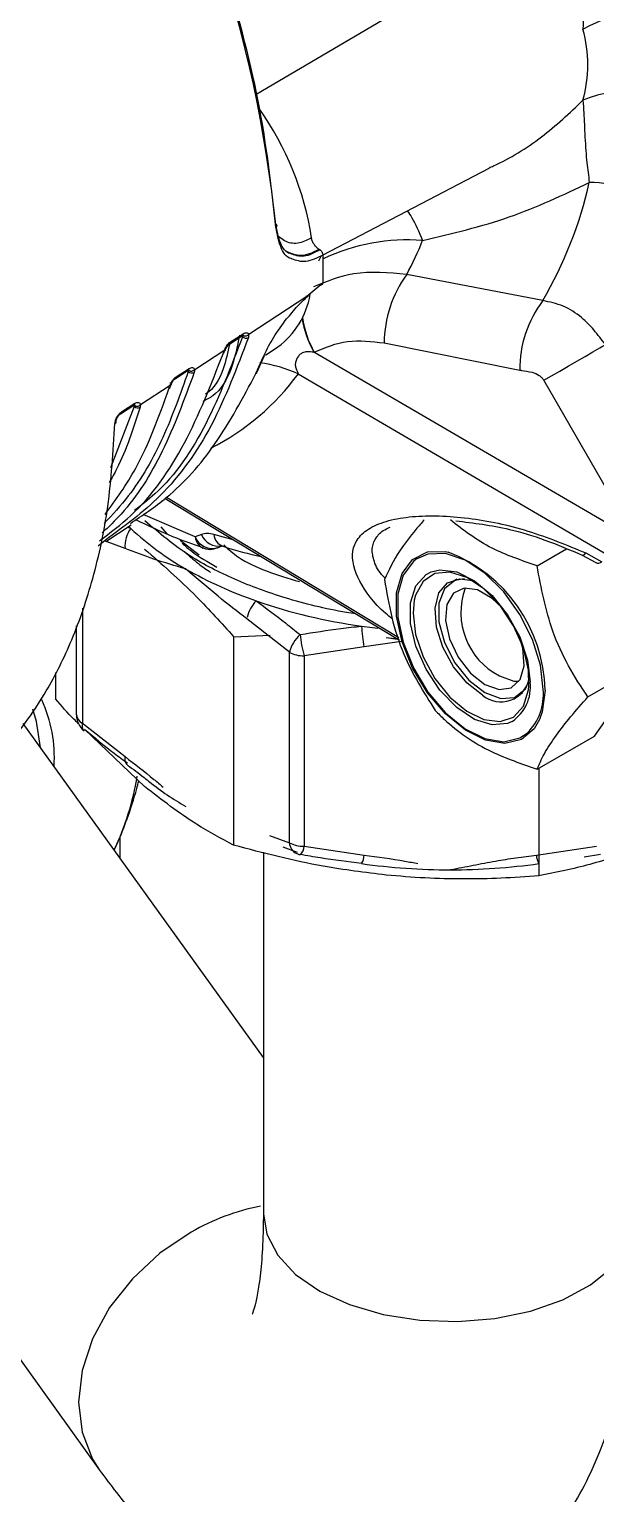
# Model space of a CAD drawing. Extents: x 150 to 4150, y 50 to 2920.
# Drawn here: x 3590.7 to 3658.9, y 1331.8 to 1508 of the extents above; entities that cross this region are included whole.
import ezdxf

# ---------------------------------------------------------------- set-up
doc = ezdxf.new("R2010")
doc.units = 0
doc.header["$LTSCALE"] = 10
doc.linetypes.add('SLD-KATı', pattern=[0])
doc.layers.get('0').update_dxf_attribs({"linetype": 'CONTINUOUS'})

msp = doc.modelspace()

# ---------------------------------------------------------------- linework, layer by layer
at = {"color": 8, "linetype": 'SLD-KATı'}
for p, q in [((3634.54, 1509.83), (3618.09, 1500.15)), ((3625.55, 1480.1), (3625.87, 1480.73)), ((3603.33, 1462.58), (3600.47, 1455.21)), ((3635.19, 1434.75), (3607.2, 1451.62)), ((3610.68, 1446.88), (3604.39, 1449.6)), ((3602.54, 1448.06), (3602.92, 1447.91)), ((3615.24, 1446.55), (3612.92, 1447.16)), ((3602.22, 1445.49), (3599.76, 1446.4)), ((3611.16, 1444.68), (3608.87, 1446.46)), ((3597.11, 1438.32), (3597.11, 1424.46)), ((3635.49, 1434.31), (3631, 1433.64)), ((3619.62, 1410.97), (3622.01, 1410.09))]:
    msp.add_line(p, q, dxfattribs=at)
at = {"color": 7, "linetype": 'SLD-KATı'}
for p, q in [((3626.06, 1480.83), (3646.07, 1491.26)), ((3625.71, 1481.43), (3625.55, 1481.52)), ((3652.52, 1475.32), (3636.14, 1478.47)), ((3624.13, 1475.84), (3626.02, 1477.46)), ((3625.92, 1477.24), (3625.98, 1477.28)), ((3626.02, 1477.46), (3626.06, 1477.49)), ((3617.12, 1471.28), (3624.13, 1475.84)), ((3614.82, 1470.13), (3616.36, 1471.12)), ((3614.92, 1470.35), (3616.46, 1471.34)), ((3619.13, 1468.75), (3620.62, 1469.74)), ((3633.42, 1470.22), (3649.74, 1466.96)), ((3610.61, 1467.04), (3614.23, 1469.4)), ((3617.98, 1466.53), (3618.9, 1468.59)), ((3618.08, 1466.65), (3619.01, 1468.72)), ((3624.95, 1469.1), (3625, 1469.13)), ((3662.23, 1447.39), (3624.95, 1469.1)), ((3608.29, 1465.94), (3609.83, 1466.93)), ((3608.39, 1466.16), (3609.93, 1467.15)), ((3623.08, 1466.52), (3660.41, 1444.7)), ((3604.1, 1462.8), (3607.67, 1465.13)), ((3663.94, 1446.16), (3652.64, 1465.73)), ((3601.68, 1461.7), (3603.3, 1462.74)), ((3601.79, 1461.92), (3603.4, 1462.96)), ((3603.39, 1462.7), (3603.33, 1462.58)), ((3604.1, 1462.8), (3604.06, 1462.77)), ((3607.04, 1451.5), (3635.25, 1434.46)), ((3599.92, 1446.32), (3602.97, 1448.35)), ((3602.67, 1448.15), (3602.92, 1447.91)), ((3606.52, 1448.08), (3607.26, 1447.27)), ((3611.42, 1447.17), (3610.68, 1446.88)), ((3633.89, 1447.96), (3634.16, 1448.04)), ((3599.82, 1446.46), (3598.99, 1445.78)), ((3613.36, 1445.57), (3613.93, 1445.8)), ((3613.85, 1445.79), (3613.93, 1445.8)), ((3651.83, 1443.42), (3655.36, 1445.46)), ((3657.28, 1444.68), (3658.89, 1443.79)), ((3657.71, 1444.95), (3659.63, 1443.89)), ((3642.19, 1441.82), (3641.58, 1441.47)), ((3596.38, 1425.48), (3596.38, 1436.19)), ((3622.01, 1433.01), (3616.9, 1437.01)), ((3615.3, 1434.87), (3619.68, 1435.05)), ((3615.3, 1434.87), (3615.3, 1409.79)), ((3633.67, 1434.78), (3634.74, 1434.68)), ((3633.67, 1434.78), (3635.04, 1434.58)), ((3622.01, 1410.09), (3622.01, 1433.01)), ((3631, 1433.64), (3623.77, 1432.58)), ((3623.77, 1432.58), (3623.77, 1409.66)), ((3657.95, 1427.64), (3664.85, 1431.62)), ((3658.73, 1422.91), (3664.85, 1431.62)), ((3593.85, 1430.58), (3593.85, 1427.39)), ((3649.49, 1427.76), (3650.1, 1428.11)), ((3618.88, 1384.24), (3589.96, 1424.45)), ((3597.11, 1424.46), (3602.22, 1420.45)), ((3604.58, 1416.84), (3597.37, 1423.7)), ((3651.83, 1418.92), (3658.73, 1422.91)), ((3652.03, 1418.97), (3652.03, 1406.1)), ((3601.6, 1410.8), (3601.6, 1408.26)), ((3618.88, 1408.95), (3618.88, 1365.45)), ((3621.24, 1409.59), (3622.96, 1408.97)), ((3622.9, 1408.77), (3623.01, 1408.73)), ((3623.77, 1409.66), (3631, 1408.6)), ((3651.76, 1408.6), (3658.98, 1409.66)), ((3659.46, 1408.67), (3657.5, 1408.36)), ((3560.35, 1388.55), (3599.15, 1334.6))]:
    msp.add_line(p, q, dxfattribs=at)
at = {"color": 7, "linetype": 'SLD-KATı', "flags": 128}
for points in [[(3620.39, 1484.15), (3620.44, 1484.19), (3620.49, 1484.24), (3620.51, 1484.29), (3620.52, 1484.34), (3620.51, 1484.39), (3620.48, 1484.43), (3620.43, 1484.47), (3620.37, 1484.51)], [(3652.64, 1465.73), (3653.56, 1466.26), (3654.56, 1466.84), (3655.59, 1467.44), (3656.63, 1468.04), (3657.64, 1468.61), (3658.56, 1469.15), (3659.39, 1469.62), (3660.07, 1470.02)], [(3652.13, 1424.91), (3651.49, 1423.8), (3649.94, 1422.5), (3647.95, 1422.03), (3645.64, 1422.41), (3643.2, 1423.63), (3640.81, 1425.59), (3638.64, 1428.14), (3636.85, 1431.1), (3635.58, 1434.24), (3634.92, 1437.34), (3634.92, 1440.16), (3635.58, 1442.5), (3636.85, 1444.18), (3638.64, 1445.07), (3640.81, 1445.12), (3641.12, 1445.06)], [(3637.26, 1444.19), (3636.94, 1443.94), (3635.7, 1442.3), (3635.05, 1440.01), (3635.05, 1437.24), (3635.7, 1434.2), (3636.94, 1431.12), (3638.69, 1428.22), (3640.82, 1425.72), (3643.17, 1423.8), (3645.56, 1422.61), (3647.82, 1422.23), (3649.77, 1422.7), (3650.64, 1423.28)], [(3648.82, 1424.67), (3648.29, 1424.44), (3646.42, 1424.27), (3644.31, 1424.93), (3642.16, 1426.36), (3640.14, 1428.43), (3638.46, 1430.96), (3637.24, 1433.73), (3636.6, 1436.48), (3636.6, 1438.97), (3637.24, 1440.99), (3638.46, 1442.35), (3639.07, 1442.67)], [(3650.84, 1428.91), (3650.79, 1430.87), (3650.18, 1433.52), (3649, 1436.19), (3647.38, 1438.63), (3645.44, 1440.62), (3643.36, 1442), (3641.33, 1442.64), (3639.53, 1442.48), (3638.11, 1441.53), (3637.21, 1439.89), (3637.05, 1439.29)], [(3645.27, 1427.84), (3643.41, 1429.27), (3641.75, 1431.27), (3640.47, 1433.61), (3639.71, 1436.04), (3639.56, 1438.3), (3640.02, 1440.15), (3641.05, 1441.37), (3642.54, 1441.85), (3644.04, 1441.63)], [(3643.11, 1441.83), (3641.94, 1441.64), (3640.69, 1440.64), (3640.02, 1438.91), (3640.02, 1436.67), (3640.69, 1434.18), (3641.94, 1431.74), (3643.62, 1429.64), (3645.54, 1428.15)], [(3647.61, 1438.34), (3646.41, 1439.49), (3644.66, 1440.5), (3643.04, 1440.71), (3641.75, 1440.1), (3640.97, 1438.74), (3640.81, 1436.83), (3641.29, 1434.62), (3642.34, 1432.41), (3643.82, 1430.49), (3645.54, 1429.13), (3645.54, 1429.13)], [(3630.7, 1436.15), (3632.01, 1435.98), (3632.64, 1435.91)], [(3645.54, 1429.13), (3647.25, 1428.51), (3648.73, 1428.72), (3649.78, 1429.72), (3650.26, 1431.38), (3650.1, 1433.48), (3649.8, 1434.54)], [(3647.3, 1430.15), (3649.02, 1429.54), (3649.65, 1429.52)], [(3645.54, 1428.15), (3647.45, 1427.43), (3649.13, 1427.58), (3650.38, 1428.58), (3650.58, 1428.9)], [(3592.03, 1421.56), (3591.58, 1424.66), (3591.12, 1426.17)], [(3597.28, 1423.56), (3597.27, 1423.57), (3597.2, 1423.64)], [(3602.52, 1419.45), (3602.44, 1419.5), (3602.4, 1419.55)]]:
    msp.add_lwpolyline(points, dxfattribs=at)
at = {"color": 8, "linetype": 'SLD-KATı', "flags": 128}
for points in [[(3652.57, 1428.51), (3652.24, 1431.44), (3651.29, 1434.53), (3649.77, 1437.55), (3647.82, 1440.28), (3645.56, 1442.51), (3643.17, 1444.07), (3640.82, 1444.87), (3638.69, 1444.82), (3637.26, 1444.19)], [(3657.25, 1444.7), (3657.29, 1444.67), (3657.4, 1444.68), (3657.54, 1444.78), (3657.71, 1444.95)], [(3639.07, 1442.67), (3640.14, 1442.93), (3642.16, 1442.68), (3644.31, 1441.62), (3646.42, 1439.85), (3648.29, 1437.52), (3649.76, 1434.85), (3650.69, 1432.06), (3651.02, 1429.41)], [(3637.05, 1439.29), (3636.9, 1437.69), (3637.21, 1435.13), (3638.11, 1432.44), (3639.53, 1429.86), (3641.33, 1427.62), (3643.36, 1425.91), (3645.44, 1424.9), (3647.38, 1424.66), (3649, 1425.21), (3650.18, 1426.52), (3650.79, 1428.47), (3650.84, 1428.91)], [(3652.79, 1428.44), (3652.46, 1425.83), (3652.13, 1424.91)], [(3618.88, 1365.45), (3619.29, 1362.98), (3620.6, 1360.47), (3622.76, 1358.15), (3625.68, 1356.14), (3629.25, 1354.51), (3633.31, 1353.32), (3637.71, 1352.63), (3642.25, 1352.47), (3646.76, 1352.83), (3651.05, 1353.72), (3654.94, 1355.08), (3658.28, 1356.87), (3660.92, 1359.01), (3662.77, 1361.41), (3663.73, 1363.98), (3663.88, 1365.45)], [(3610.2, 1363.23), (3606.42, 1360.69), (3603.1, 1357.62), (3600.36, 1354.14), (3598.32, 1350.4), (3597.06, 1346.56), (3596.63, 1342.76), (3597.06, 1339.16), (3598.32, 1335.91), (3599.14, 1334.6)]]:
    msp.add_lwpolyline(points, dxfattribs=at)
at = {"color": 7, "linetype": 'SLD-KATı'}
for centre, radius, start, end in [((3462.45, 1468.02), 158.76, 5.8323, 30.9339), ((3668.21, 1488.02), 22.71, 83.1839, 118.5301), ((3642.27, 1503.7), 15.68, 344.1963, 15.8037), ((3662.28, 1488.06), 12.38, 45.8814, 113.4166), ((3588.75, 1477.34), 36.35, 8.7617, 35.4415), ((3609.48, 1500.48), 49.85, 329.6959, 347.3294), ((3658.16, 1475.91), 13.63, 50.7992, 90.1374), ((3599.98, 1497.81), 41.01, 331.8627, 338.1907), ((3527.05, 1479.13), 99.03, 359.0504, 0.9793), ((3647.42, 1470.17), 14, 143.6485, 179.8101), ((3625.8, 1477.43), 0.223, 254.2249, 300.8733), ((3614.69, 1477.75), 9.97, 306.568, 350.1061), ((3663.5, 1467.02), 13.76, 142.8836, 180.2499), ((3616.78, 1471.42), 0.611, 226.3646, 298.1331), ((3613.87, 1469.16), 0.285, 301.7279, 340.0306), ((3610.26, 1467.22), 0.611, 226.435, 298.1405), ((3617.82, 1466.78), 0.297, 302.4865, 333.6232), ((3607.37, 1464.96), 0.276, 301.1712, 351.3737), ((3603.75, 1463.03), 0.612, 226.5048, 298.1479), ((3605.78, 1445.77), 3.57, 143.2491, 184.4345), ((3626.87, 1473.52), 35.07, 226.9211, 240.4244), ((3634.38, 1486.53), 50.09, 240.2979, 250.9393), ((3651.22, 1437.77), 8.56, 159.8014, 242.7769), ((3639.76, 1502.06), 66.53, 250.9291, 262.1747), ((3659.67, 1438.31), 29.06, 184.2475, 189.2334), ((3626.48, 1431.74), 4.65, 133.2225, 164.201), ((3641.47, 1437.23), 18.3, 186.591, 194.7039), ((3623.7, 1436.19), 3.61, 241.9598, 271.1441), ((3647.48, 1430.5), 3.46, 230.2761, 348.9688), ((3576.91, 1420.35), 16.8, 356.3953, 24.3771), ((3598.88, 1425.48), 2.5, 180, 230.2252), ((3597.63, 1425.6), 1.26, 185.6948, 245.6253), ((3569.63, 1423.84), 34.55, 334.9271, 350.424), ((3628.17, 1446.93), 37.44, 232.0751, 240.1902), ((3623.7, 1413.27), 3.61, 241.9598, 271.1441), ((3623.77, 1411.11), 2.5, 252.1436, 259.7734), ((3629.36, 1408.52), 1.64, 324.877, 2.858), ((3653.4, 1408.52), 1.64, 177.142, 215.123), ((3641.34, 1483.46), 76.63, 262.0187, 270.0303), ((3641.42, 1483.46), 76.63, 269.9697, 277.9813)]:
    msp.add_arc(centre, radius, start, end, dxfattribs=at)
at = {"color": 8, "linetype": 'SLD-KATı'}
for centre, radius, start, end in [((3636.36, 1458.24), 24.39, 86.009, 114.95), ((3625.77, 1477.45), 0.254, 306.7261, 3.7035), ((3635.6, 1475.04), 12.19, 188.6815, 209.1553), ((3635.47, 1475), 12.01, 188.2592, 209.3081), ((3614.67, 1470.33), 0.254, 306.6518, 3.7187), ((3616.21, 1471.32), 0.254, 306.7367, 3.7113), ((3618.75, 1468.84), 0.289, 301.9649, 335.5546), ((3608.13, 1466.14), 0.254, 306.6071, 3.7276), ((3609.68, 1467.13), 0.254, 306.7381, 3.7169), ((3598.99, 1484.2), 29.89, 296.9427, 323.7332), ((3616.2, 1451.07), 16.91, 66.0053, 82.286), ((3603.15, 1462.94), 0.254, 306.7395, 3.7225), ((3601.53, 1461.91), 0.254, 306.498, 3.7411), ((3600.9, 1460.75), 0.24, 297.4573, 354.3127), ((3612.74, 1447.71), 2.22, 201.827, 286.1585), ((3612.26, 1446.99), 1.58, 183.9142, 245.648), ((3613.51, 1448.03), 2.26, 202.2842, 279.77), ((3614.51, 1447.29), 1.6, 184.5685, 250.1222), ((3634.63, 1428.1), 18.16, 1.0654, 69.0777), ((3659.18, 1444.45), 0.719, 246.6563, 308.7604), ((3621.19, 1436.16), 4.39, 136.3373, 166.2844), ((3646.05, 1428.83), 4.99, 303.6427, 6.6031), ((3646.06, 1427.94), 6.54, 314.5765, 5.0465), ((3598.07, 1424.15), 1.01, 162.1978, 210.1638), ((3603.34, 1420.21), 1.15, 168.0327, 215.4783), ((3623.62, 1410.22), 1.62, 184.7097, 243.3307), ((3622.21, 1409.74), 1.57, 315.6874, 357.1588), ((3623.72, 1339.77), 27.08, 101.0266, 119.9447)]:
    msp.add_arc(centre, radius, start, end, dxfattribs=at)
at = {"color": 7, "linetype": 'SLD-KATı'}
for points, knots in [([(3620.37, 1484.51), (3619.76, 1489.74), (3618.53, 1500.29), (3613.75, 1516.94), (3609.46, 1528.96), (3606.27, 1535.06), (3605.9, 1535.76)], [0, 0, 0, 0, 0.316351, 0.637532, 0.958712, 1, 1, 1, 1]), ([(3658.12, 1525.77), (3658.01, 1524.55), (3657.8, 1522.27), (3657.65, 1518.8), (3657.55, 1515.35), (3657.49, 1511.74), (3657.4, 1509.24), (3657.36, 1507.97)], [0, 0, 0, 0, 0.213862, 0.401877, 0.58704, 0.790169, 1, 1, 1, 1]), ([(3657.36, 1499.43), (3657.4, 1498.92), (3657.47, 1497.96), (3657.52, 1496.52), (3657.6, 1495.02), (3657.69, 1493.47), (3657.84, 1491.69), (3658.02, 1490.34), (3658.12, 1489.54)], [0, 0, 0, 0, 0.175279, 0.335341, 0.500705, 0.664413, 0.801159, 1, 1, 1, 1]), ([(3638.05, 1482.57), (3641.59, 1483.4), (3648.63, 1485.03), (3654.97, 1488.04), (3658.12, 1489.54)], [0, 0, 0, 0, 0.50179, 1, 1, 1, 1]), ([(3622.12, 1480.97), (3622.11, 1480.97), (3621.56, 1481.07), (3620.82, 1482.22), (3620.52, 1483.74), (3620.37, 1484.51)], [0, 0, 0, 0, 0.001574, 0.500892, 1, 1, 1, 1]), ([(3622.29, 1480.35), (3622.27, 1480.36), (3621.65, 1480.47), (3620.85, 1481.71), (3620.54, 1483.34), (3620.39, 1484.15)], [0, 0, 0, 0, 0.02013, 0.51014, 1, 1, 1, 1]), ([(3625.55, 1481.52), (3625.45, 1481.58), (3625.25, 1481.72), (3624.99, 1482.05), (3624.79, 1482.43), (3624.7, 1482.71), (3624.68, 1482.86), (3624.68, 1482.88)], [0, 0, 0, 0, 0.239519, 0.479041, 0.718477, 0.95768, 1, 1, 1, 1]), ([(3626.06, 1480.82), (3626.06, 1480.87), (3626.05, 1480.97), (3625.98, 1481.12), (3625.89, 1481.27), (3625.79, 1481.37), (3625.73, 1481.41), (3625.71, 1481.43)], [0, 0, 0, 0, 0.21705, 0.434099, 0.651243, 0.868687, 1, 1, 1, 1]), ([(3625.96, 1477.28), (3625.98, 1477.29), (3626.02, 1477.31), (3626.05, 1477.39), (3626.06, 1477.46), (3626.06, 1477.49)], [0, 0, 0, 0, 0.270851, 0.727616, 1, 1, 1, 1]), ([(3621.52, 1472.91), (3621.95, 1473.44), (3622.81, 1474.51), (3623.77, 1475.43), (3624.26, 1475.89)], [0, 0, 0, 0, 0.499391, 1, 1, 1, 1]), ([(3624, 1475.86), (3624.02, 1475.85), (3624.07, 1475.82), (3624.15, 1475.8), (3624.21, 1475.8), (3624.25, 1475.83), (3624.25, 1475.87), (3624.26, 1475.89)], [0, 0, 0, 0, 0.160153, 0.315749, 0.597376, 0.827005, 1, 1, 1, 1]), ([(3624.13, 1475.84), (3624.14, 1475.85), (3624.17, 1475.87), (3624.21, 1475.89), (3624.23, 1475.9), (3624.25, 1475.9), (3624.25, 1475.9), (3624.26, 1475.89), (3624.26, 1475.89)], [0, 0, 0, 0, 0.3218976, 0.5457221, 0.7828746, 0.8776678, 0.9563617, 1, 1, 1, 1]), ([(3660.07, 1470.02), (3659.61, 1470.62), (3658.94, 1471.51), (3658.03, 1472.49), (3657.56, 1472.94), (3657.3, 1473.17), (3656.55, 1473.81), (3655.02, 1474.81), (3653.35, 1475.15), (3652.52, 1475.32)], [0, 0, 0, 0, 0.230998, 0.340379, 0.41321, 0.435741, 0.449018, 0.725405, 1, 1, 1, 1]), ([(3616.46, 1471.34), (3616.53, 1471.37), (3616.67, 1471.45), (3616.86, 1471.47), (3617.02, 1471.42), (3617.09, 1471.32), (3617.12, 1471.28)], [0, 0, 0, 0, 0.250985, 0.499701, 0.749637, 1, 1, 1, 1]), ([(3618.9, 1468.59), (3619.21, 1469.25), (3619.83, 1470.57), (3620.96, 1472.13), (3621.52, 1472.91)], [0, 0, 0, 0, 0.50088, 1, 1, 1, 1]), ([(3616.36, 1470.98), (3615, 1467.41), (3612.27, 1460.24), (3607.67, 1453.38), (3604.19, 1450.71), (3603.37, 1450.07)], [0, 0, 0, 0, 0.429235, 0.863842, 1, 1, 1, 1]), ([(3614.23, 1469.4), (3614.27, 1469.49), (3614.34, 1469.69), (3614.51, 1469.96), (3614.71, 1470.19), (3614.85, 1470.29), (3614.92, 1470.35)], [0, 0, 0, 0, 0.250358, 0.500382, 0.748959, 1, 1, 1, 1]), ([(3614.33, 1469.43), (3614.36, 1469.51), (3614.42, 1469.65), (3614.54, 1469.85), (3614.68, 1470.02), (3614.77, 1470.09), (3614.82, 1470.13)], [0, 0, 0, 0, 0.258677, 0.509415, 0.755641, 1, 1, 1, 1]), ([(3616.43, 1471.13), (3616.46, 1471.11), (3616.51, 1471.08), (3616.63, 1471.06), (3616.76, 1471.06), (3616.93, 1471.11), (3617.02, 1471.19), (3617.07, 1471.24)], [0, 0, 0, 0, 0.156699, 0.296406, 0.501149, 0.731336, 1, 1, 1, 1]), ([(3617.12, 1471.28), (3617.11, 1471.27), (3617.09, 1471.26), (3617.08, 1471.24), (3617.07, 1471.24)], [0, 0, 0, 0, 0.6127, 1, 1, 1, 1]), ([(3617.07, 1471.24), (3617.09, 1471.19), (3617.12, 1471.11), (3617.09, 1470.96), (3617.07, 1470.88)], [0, 0, 0, 0, 0.498771, 1, 1, 1, 1]), ([(3625, 1469.13), (3626.31, 1469.67), (3628.94, 1470.76), (3631.92, 1470.4), (3633.42, 1470.22)], [0, 0, 0, 0, 0.499834, 1, 1, 1, 1]), ([(3599.13, 1446.43), (3600.43, 1447.39), (3604.48, 1450.42), (3609.7, 1457.84), (3612.58, 1465.23), (3614.02, 1468.92)], [0, 0, 0, 0, 0.190957, 0.59549, 1, 1, 1, 1]), ([(3614.02, 1468.92), (3614.05, 1469), (3614.11, 1469.15), (3614.22, 1469.33), (3614.27, 1469.41)], [0, 0, 0, 0, 0.502848, 1, 1, 1, 1]), ([(3614.14, 1469.07), (3614.16, 1469.12), (3614.2, 1469.23), (3614.29, 1469.37), (3614.33, 1469.44)], [0, 0, 0, 0, 0.494706, 1, 1, 1, 1]), ([(3614.23, 1469.4), (3614.24, 1469.4), (3614.26, 1469.41), (3614.27, 1469.41), (3614.27, 1469.41)], [0, 0, 0, 0, 0.649971, 1, 1, 1, 1]), ([(3624.95, 1469.1), (3624.69, 1469.14), (3624.24, 1469.2), (3623.63, 1469.09), (3623.23, 1468.8), (3622.99, 1468.5), (3622.84, 1468.21), (3622.75, 1467.92), (3622.69, 1467.54), (3622.84, 1467.03), (3622.99, 1466.72), (3623.08, 1466.52)], [0, 0, 0, 0, 0.185824, 0.314876, 0.40363, 0.496101, 0.545689, 0.603226, 0.701752, 0.816304, 1, 1, 1, 1]), ([(3602.86, 1448.51), (3604.34, 1449.49), (3608.16, 1452.04), (3613.39, 1457.94), (3616.42, 1463.62), (3617.98, 1466.53)], [0, 0, 0, 0, 0.2338193, 0.6066874, 1, 1, 1, 1]), ([(3607.67, 1465.13), (3607.71, 1465.23), (3607.78, 1465.44), (3607.95, 1465.73), (3608.16, 1465.99), (3608.31, 1466.1), (3608.39, 1466.16)], [0, 0, 0, 0, 0.250489, 0.500477, 0.749023, 1, 1, 1, 1]), ([(3609.91, 1466.92), (3609.94, 1466.9), (3610, 1466.87), (3610.11, 1466.84), (3610.25, 1466.84), (3610.39, 1466.88), (3610.5, 1466.94), (3610.55, 1466.98), (3610.57, 1467.01)], [0, 0, 0, 0, 0.15661, 0.296259, 0.500532, 0.729536, 0.861413, 1, 1, 1, 1]), ([(3609.93, 1467.15), (3610.01, 1467.19), (3610.15, 1467.27), (3610.35, 1467.27), (3610.52, 1467.21), (3610.58, 1467.1), (3610.61, 1467.04)], [0, 0, 0, 0, 0.250847, 0.499535, 0.749442, 1, 1, 1, 1]), ([(3610.57, 1467.01), (3610.58, 1466.96), (3610.6, 1466.88), (3610.57, 1466.75), (3610.55, 1466.69)], [0, 0, 0, 0, 0.499182, 1, 1, 1, 1]), ([(3610.61, 1467.04), (3610.6, 1467.03), (3610.59, 1467.02), (3610.58, 1467.01), (3610.57, 1467.01)], [0, 0, 0, 0, 0.719659, 1, 1, 1, 1]), ([(3649.74, 1466.96), (3649.75, 1466.96), (3649.82, 1466.94), (3650.31, 1466.86), (3651.1, 1466.78), (3651.94, 1466.45), (3652.41, 1466.07), (3652.56, 1465.84), (3652.64, 1465.73)], [0, 0, 0, 0, 0.0079468, 0.0692086, 0.4819304, 0.7660651, 0.8859979, 1, 1, 1, 1]), ([(3599.84, 1449.6), (3601.13, 1451.38), (3604.28, 1455.76), (3606.31, 1461.39), (3607.51, 1464.72)], [0, 0, 0, 0, 0.408383, 1, 1, 1, 1]), ([(3607.51, 1464.72), (3607.53, 1464.79), (3607.58, 1464.92), (3607.67, 1465.07), (3607.71, 1465.14)], [0, 0, 0, 0, 0.502277, 1, 1, 1, 1]), ([(3607.63, 1464.87), (3607.64, 1464.92), (3607.68, 1465.01), (3607.74, 1465.13), (3607.78, 1465.18)], [0, 0, 0, 0, 0.494312, 1, 1, 1, 1]), ([(3607.71, 1465.14), (3607.74, 1465.15), (3607.79, 1465.17), (3607.79, 1465.23), (3607.75, 1465.31), (3607.68, 1465.37), (3607.64, 1465.41)], [0, 0, 0, 0, 0.267597, 0.500233, 0.715332, 1, 1, 1, 1]), ([(3607.67, 1465.13), (3607.68, 1465.13), (3607.7, 1465.14), (3607.71, 1465.14), (3607.71, 1465.14)], [0, 0, 0, 0, 0.772682, 1, 1, 1, 1]), ([(3607.78, 1465.19), (3607.81, 1465.27), (3607.86, 1465.42), (3607.99, 1465.64), (3608.13, 1465.82), (3608.24, 1465.9), (3608.29, 1465.94)], [0, 0, 0, 0, 0.258159, 0.5084346, 0.7547117, 1, 1, 1, 1]), ([(3603.39, 1462.7), (3603.42, 1462.68), (3603.48, 1462.65), (3603.59, 1462.62), (3603.74, 1462.61), (3603.88, 1462.65), (3603.99, 1462.71), (3604.04, 1462.75), (3604.06, 1462.77)], [0, 0, 0, 0, 0.156695, 0.296453, 0.500563, 0.728686, 0.860875, 1, 1, 1, 1]), ([(3603.4, 1462.96), (3603.48, 1463), (3603.63, 1463.08), (3603.84, 1463.08), (3604.01, 1463), (3604.07, 1462.87), (3604.1, 1462.8)], [0, 0, 0, 0, 0.250871, 0.499531, 0.749415, 1, 1, 1, 1]), ([(3604.06, 1462.77), (3604.07, 1462.73), (3604.08, 1462.65), (3604.05, 1462.54), (3604.04, 1462.49)], [0, 0, 0, 0, 0.499507, 1, 1, 1, 1]), ([(3601.01, 1460.54), (3601.03, 1460.66), (3601.06, 1460.91), (3601.24, 1461.33), (3601.49, 1461.69), (3601.69, 1461.85), (3601.79, 1461.92)], [0, 0, 0, 0, 0.249744, 0.499568, 0.749427, 1, 1, 1, 1]), ([(3601.14, 1460.73), (3601.14, 1460.77), (3601.15, 1460.86), (3601.2, 1461.05), (3601.3, 1461.28), (3601.45, 1461.49), (3601.58, 1461.63), (3601.65, 1461.68), (3601.68, 1461.7)], [0, 0, 0, 0, 0.129191, 0.254868, 0.501158, 0.747204, 0.872248, 1, 1, 1, 1]), ([(3580.37, 1415.15), (3581.32, 1415.76), (3584.15, 1417.6), (3588.4, 1421.9), (3592.62, 1427.76), (3595.99, 1434.55), (3598.52, 1441.95), (3600.38, 1450.59), (3600.8, 1457.16), (3601.01, 1460.54)], [0, 0, 0, 0, 0.075842, 0.225969, 0.393434, 0.530449, 0.677217, 0.833735, 1, 1, 1, 1]), ([(3603.5, 1448.97), (3604.99, 1448.26), (3607.7, 1446.97), (3610.38, 1446.03), (3611.59, 1445.61)], [0, 0, 0, 0, 0.548449, 1, 1, 1, 1]), ([(3630.02, 1437.61), (3629.64, 1437.67), (3626.7, 1438.14), (3621.63, 1439.37), (3615.34, 1441.7), (3609.41, 1444.73), (3606.34, 1447.35), (3604.61, 1448.82)], [0, 0, 0, 0, 0.036073, 0.279668, 0.499654, 0.719641, 1, 1, 1, 1]), ([(3638.25, 1448.95), (3637.91, 1448.56), (3636.76, 1447.24), (3634.78, 1444.6), (3633.97, 1442.87), (3633.46, 1441.78)], [0, 0, 0, 0, 0.1334042, 0.4523982, 1, 1, 1, 1]), ([(3651.83, 1443.42), (3649.94, 1444.06), (3645.81, 1445.47), (3642.95, 1447.71), (3641.39, 1448.93)], [0, 0, 0, 0, 0.455578, 1, 1, 1, 1]), ([(3642.05, 1448.82), (3644.19, 1448.56), (3647.74, 1448.13), (3652.95, 1446.53), (3655.79, 1445.31), (3657.28, 1444.68)], [0, 0, 0, 0, 0.420012, 0.696547, 1, 1, 1, 1]), ([(3612.92, 1447.16), (3612.65, 1447.23), (3612.1, 1447.36), (3611.65, 1447.24), (3611.42, 1447.17)], [0, 0, 0, 0, 0.500863, 1, 1, 1, 1]), ([(3609.56, 1443.02), (3609.54, 1443.03), (3608.26, 1443.41), (3605.83, 1444.11), (3603.38, 1445.05), (3602.22, 1445.49)], [0, 0, 0, 0, 0.006144, 0.528313, 1, 1, 1, 1]), ([(3604.58, 1445.42), (3606.67, 1443.59), (3610.28, 1440.44), (3613.82, 1436.52), (3615.3, 1434.87)], [0, 0, 0, 0, 0.579953, 1, 1, 1, 1]), ([(3609.1, 1446.12), (3609.47, 1445.79), (3610.66, 1444.76), (3612.21, 1443.87), (3613.28, 1443.26)], [0, 0, 0, 0, 0.314867, 1, 1, 1, 1]), ([(3609.4, 1445.12), (3609.92, 1444.63), (3610.86, 1443.76), (3612.02, 1442.97), (3612.53, 1442.62)], [0, 0, 0, 0, 0.563346, 1, 1, 1, 1]), ([(3611.62, 1445.59), (3611.75, 1445.53), (3612.16, 1445.36), (3612.79, 1445.37), (3613.2, 1445.55), (3613.34, 1445.61)], [0, 0, 0, 0, 0.245168, 0.744114, 1, 1, 1, 1]), ([(3613.93, 1445.81), (3613.99, 1445.79), (3615.57, 1445.21), (3617.11, 1444.86), (3618.59, 1444.52)], [0, 0, 0, 0, 0.041826, 1, 1, 1, 1]), ([(3657.95, 1427.64), (3657.15, 1428.85), (3655.53, 1431.3), (3653.14, 1436.5), (3652.33, 1440.74), (3651.83, 1443.42)], [0, 0, 0, 0, 0.264861, 0.535466, 1, 1, 1, 1]), ([(3616.9, 1437.01), (3615.74, 1437.91), (3613.29, 1439.8), (3610.86, 1441.91), (3609.57, 1443.01), (3609.56, 1443.02)], [0, 0, 0, 0, 0.471687, 0.993856, 1, 1, 1, 1]), ([(3633.46, 1441.78), (3633.72, 1440.25), (3634.24, 1437.17), (3636.02, 1431.62), (3638.2, 1428.17), (3639.58, 1425.99)], [0, 0, 0, 0, 0.264861, 0.535466, 1, 1, 1, 1]), ([(3618.02, 1439.19), (3619.19, 1438.32), (3620.96, 1437.01), (3622.71, 1435.6), (3623.3, 1435.13)], [0, 0, 0, 0, 0.665391, 1, 1, 1, 1]), ([(3623.3, 1435.13), (3624.93, 1435.39), (3627.39, 1435.79), (3629.87, 1436.06), (3630.7, 1436.15)], [0, 0, 0, 0, 0.665339, 1, 1, 1, 1]), ([(3596.63, 1424.4), (3596.44, 1424.59), (3595.5, 1425.47), (3594.58, 1426.54), (3593.85, 1427.39)], [0, 0, 0, 0, 0.206196, 1, 1, 1, 1]), ([(3651.83, 1418.92), (3652.09, 1419.52), (3652.61, 1420.73), (3654, 1422.88), (3655.82, 1425.22), (3657.24, 1426.83), (3657.95, 1427.64)], [0, 0, 0, 0, 0.2646013, 0.5349402, 0.7653393, 1, 1, 1, 1]), ([(3639.58, 1425.99), (3639.94, 1425.63), (3641.76, 1423.79), (3645.57, 1421.12), (3649.97, 1419.58), (3651.83, 1418.92)], [0, 0, 0, 0, 0.1234145, 0.6293958, 1, 1, 1, 1]), ([(3597.33, 1423.77), (3598.52, 1422.77), (3600.24, 1421.32), (3601.99, 1420.06), (3602.53, 1419.68)], [0, 0, 0, 0, 0.6928045, 1, 1, 1, 1]), ([(3602.51, 1419.43), (3603.18, 1418.95), (3604.09, 1418.31), (3604.99, 1417.54), (3605.23, 1417.33)], [0, 0, 0, 0, 0.7339947, 1, 1, 1, 1]), ([(3600.91, 1409.22), (3601.05, 1409.52), (3601.63, 1410.7), (3602.56, 1413.17), (3603.4, 1415.65), (3603.79, 1417.21), (3603.87, 1417.52)], [0, 0, 0, 0, 0.1167947, 0.4648979, 0.8939224, 1, 1, 1, 1]), ([(3615.3, 1409.79), (3613.82, 1410.58), (3610.28, 1412.46), (3606.67, 1415.23), (3604.58, 1416.84)], [0, 0, 0, 0, 0.420047, 1, 1, 1, 1]), ([(3633.67, 1406.2), (3631.13, 1406.51), (3624.95, 1407.26), (3618.88, 1408.85), (3615.3, 1409.79)], [0, 0, 0, 0, 0.410402, 1, 1, 1, 1]), ([(3667.27, 1410.54), (3665.25, 1409.78), (3661.19, 1408.25), (3656.11, 1406.91), (3653.07, 1406.31), (3652.03, 1406.1)], [0, 0, 0, 0, 0.394577, 0.79245, 1, 1, 1, 1]), ([(3630.7, 1407.58), (3629.05, 1407.78), (3626.57, 1408.09), (3624.12, 1408.53), (3623.3, 1408.67)], [0, 0, 0, 0, 0.665391, 1, 1, 1, 1]), ([(3641.38, 1406.83), (3641.4, 1406.84), (3642.32, 1407.02), (3644.13, 1407.38), (3646.75, 1407.87), (3649.29, 1408.29), (3650.94, 1408.5), (3651.76, 1408.6)], [0, 0, 0, 0, 0.006144, 0.267194, 0.528274, 0.763992, 1, 1, 1, 1]), ([(3652.03, 1406.1), (3650.53, 1405.99), (3647.52, 1405.78), (3642.95, 1405.69), (3638.33, 1405.8), (3635.22, 1406.06), (3633.67, 1406.2)], [0, 0, 0, 0, 0.248271, 0.497135, 0.748135, 1, 1, 1, 1]), ([(3599.15, 1334.6), (3599.82, 1333.69), (3601.91, 1330.86), (3605.4, 1326.92), (3609.68, 1323.04), (3613.83, 1320.13), (3618.04, 1317.91), (3622.39, 1316.34), (3626.85, 1315.43), (3631.53, 1315.21), (3636.29, 1315.76), (3640.93, 1317.13), (3645.14, 1319.17), (3648.88, 1321.77), (3652.15, 1324.85), (3654.97, 1328.36), (3657.4, 1332.3), (3659.46, 1336.76), (3661.19, 1341.9), (3662.54, 1347.81), (3663.45, 1354.43), (3663.83, 1360.41), (3663.87, 1364.18), (3663.88, 1365.45)], [0, 0, 0, 0, 0.032766, 0.101948, 0.157538, 0.206998, 0.252376, 0.295174, 0.336402, 0.376741, 0.420683, 0.463079, 0.504393, 0.545231, 0.586376, 0.628735, 0.673451, 0.721993, 0.776062, 0.836709, 0.902091, 0.966991, 1, 1, 1, 1]), ([(3618.88, 1365.45), (3618.87, 1364.67), (3618.85, 1362.5), (3618.67, 1359.42), (3618.33, 1356.64), (3617.95, 1354.72), (3617.67, 1353.69), (3617.49, 1353.28), (3617.54, 1353.38), (3617.55, 1353.39)], [0, 0, 0, 0, 0.114798, 0.318893, 0.515704, 0.683113, 0.840841, 0.990683, 1, 1, 1, 1])]:
    msp.add_open_spline(points, degree=3, knots=knots, dxfattribs=at)
at = {"color": 8, "linetype": 'SLD-KATı'}
for points, knots in [([(3646.05, 1491.3), (3646.23, 1491.38), (3648.42, 1492.34), (3652.51, 1494.84), (3655.75, 1497.9), (3657.36, 1499.43)], [0, 0, 0, 0, 0.041962, 0.524158, 1, 1, 1, 1]), ([(3636.19, 1486.11), (3636.38, 1485.87), (3636.89, 1485.18), (3637.6, 1483.59), (3638.05, 1482.57)], [0, 0, 0, 0, 0.357864, 1, 1, 1, 1]), ([(3624.68, 1482.88), (3624.12, 1482.59), (3623.27, 1482.16), (3622.19, 1482.21), (3621.42, 1482.46), (3620.97, 1482.82), (3620.75, 1483)], [0, 0, 0, 0, 0.401818, 0.605844, 0.804663, 1, 1, 1, 1]), ([(3621.71, 1481.22), (3622.25, 1481), (3623.11, 1480.66), (3624.45, 1480.92), (3625.18, 1481.31), (3625.55, 1481.52)], [0, 0, 0, 0, 0.4563651, 0.7194179, 1, 1, 1, 1]), ([(3625.71, 1481.43), (3625.04, 1481.08), (3623.72, 1480.39), (3622.65, 1480.78), (3622.12, 1480.97)], [0, 0, 0, 0, 0.50144, 1, 1, 1, 1]), ([(3626.06, 1480.82), (3625.35, 1480.46), (3623.95, 1479.75), (3622.84, 1480.15), (3622.29, 1480.35)], [0, 0, 0, 0, 0.511147, 1, 1, 1, 1]), ([(3636.14, 1478.47), (3633.96, 1478.67), (3629.94, 1479.03), (3626.49, 1477.61), (3624.92, 1476.97)], [0, 0, 0, 0, 0.544678, 1, 1, 1, 1]), ([(3617.07, 1470.88), (3615.7, 1467.26), (3612.97, 1460), (3607.08, 1451.79), (3602.11, 1448.14), (3599.82, 1446.46)], [0, 0, 0, 0, 0.3504752, 0.7009302, 1, 1, 1, 1]), ([(3616.01, 1471.18), (3615.72, 1469.75), (3615.13, 1466.83), (3613.48, 1464.15), (3612, 1463.38), (3611.59, 1463.17)], [0, 0, 0, 0, 0.41137, 0.836934, 1, 1, 1, 1]), ([(3614.82, 1470.13), (3614.59, 1469.1), (3614.06, 1466.67), (3612.93, 1464.68), (3611.93, 1464.09), (3611.92, 1464.08)], [0, 0, 0, 0, 0.420076, 0.994466, 1, 1, 1, 1]), ([(3610.55, 1466.69), (3609.36, 1463.44), (3607.02, 1457.11), (3603.1, 1450.81), (3600.25, 1448.1), (3599.47, 1447.36)], [0, 0, 0, 0, 0.4329449, 0.8458037, 1, 1, 1, 1]), ([(3609.84, 1466.78), (3608.88, 1464.08), (3606.92, 1458.61), (3603.45, 1452.53), (3600.7, 1449.57), (3599.71, 1448.5)], [0, 0, 0, 0, 0.383219, 0.776935, 1, 1, 1, 1]), ([(3604.04, 1462.49), (3603.21, 1459.91), (3602.17, 1456.68), (3600.63, 1453.98), (3600.31, 1453.44)], [0, 0, 0, 0, 0.7961938, 1, 1, 1, 1]), ([(3634.4, 1437.04), (3634.13, 1437.25), (3632.26, 1438.75), (3630.2, 1441.61), (3629.3, 1444.67), (3630.16, 1446.74), (3631.62, 1448.02), (3633.89, 1448.91), (3637.71, 1449.55), (3643.48, 1449.35), (3650.83, 1447.8), (3655.41, 1445.9), (3657.71, 1444.95)], [0, 0, 0, 0, 0.023044, 0.161782, 0.301226, 0.370927, 0.440904, 0.510934, 0.580762, 0.720424, 0.859646, 1, 1, 1, 1]), ([(3633.54, 1441.94), (3633.39, 1442.08), (3632.63, 1442.83), (3632.12, 1444.09), (3631.86, 1445.64), (3632.45, 1446.88), (3633.16, 1447.64), (3633.83, 1447.91), (3633.9, 1447.93)], [0, 0, 0, 0, 0.062268, 0.320901, 0.557104, 0.774401, 0.977349, 1, 1, 1, 1]), ([(3614.11, 1445.92), (3614.67, 1445.41), (3616.86, 1443.43), (3620.51, 1442.32), (3623.22, 1441.5)], [0, 0, 0, 0, 0.257629, 1, 1, 1, 1]), ([(3602.22, 1420.45), (3603.38, 1419.56), (3604.92, 1418.38), (3606.44, 1417.09), (3606.81, 1416.77)], [0, 0, 0, 0, 0.75638, 1, 1, 1, 1]), ([(3631, 1408.6), (3632.64, 1408.38), (3634.82, 1408.1), (3636.97, 1407.68), (3637.49, 1407.57)], [0, 0, 0, 0, 0.75638, 1, 1, 1, 1])]:
    msp.add_open_spline(points, degree=3, knots=knots, dxfattribs=at)
at = {"color": 7, "linetype": 'SLD-KATı'}
for points in [[(3616.43, 1471.13), (3616.42, 1471.11), (3616.42, 1471.08), (3616.38, 1471.01), (3616.36, 1470.98)], [(3609.91, 1466.92), (3609.9, 1466.9), (3609.89, 1466.86), (3609.86, 1466.81), (3609.84, 1466.78)]]:
    msp.add_open_spline(points, degree=3, dxfattribs=at)

doc.saveas('drawing.dxf')
